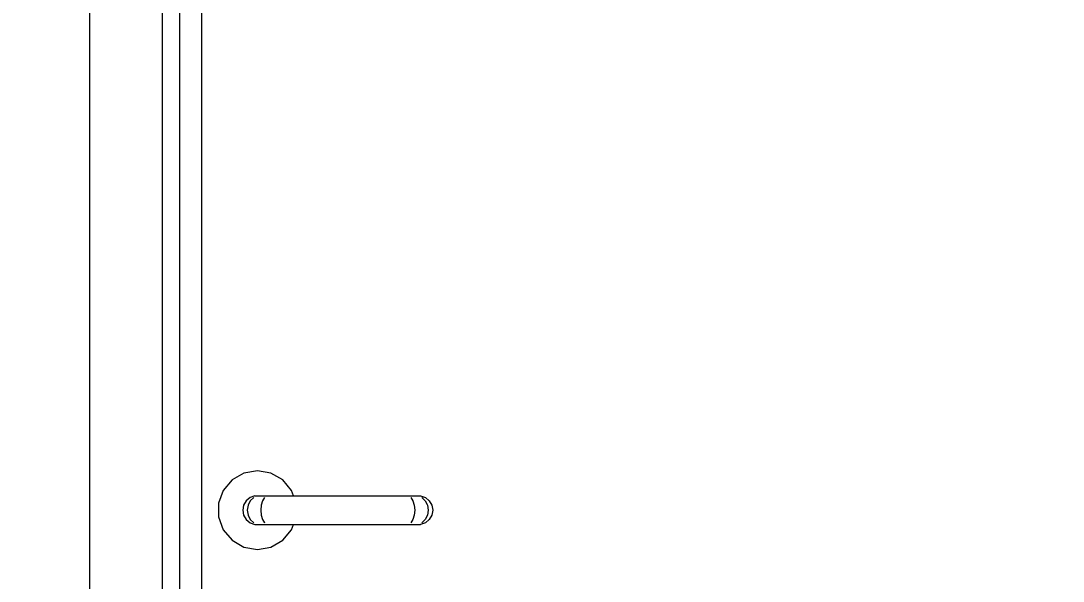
# Model space of a CAD drawing. Header units: millimetres. Extents: x -15634 to 67596, y -3027 to 55843.
# Drawn here: x 11260 to 11974, y 33447 to 33831 of the extents above; entities that cross this region are included whole.
import ezdxf

# ---------------------------------------------------------------- set-up
doc = ezdxf.new("R2010")
doc.units = ezdxf.units.MM
doc.header["$MEASUREMENT"] = 0
doc.set_wipeout_variables(frame=1)
doc.linetypes.add('Wipeout_Contour', pattern=[1000, 0, -1000])
doc.layers.add('Dimensioning - General', color=7, linetype='Continuous')
doc.layers.add('Structural - Bearing', color=7, linetype='Continuous')
for name, color, linetype, lineweight, true_color in [('Dimensioning - General_Pen_No__61', 7, 'Continuous', 20, 0x6a6a6a), ('Dimensioning - General_Pen_No__88', 7, 'Continuous', 20, 0xfd4435), ('Structural - Bearing_Pen_No__82', 7, 'Continuous', 20, 0xaaaaaa)]:
    doc.layers.add(name, color=color, linetype=linetype, lineweight=lineweight, true_color=true_color)
doc.styles.add('GENERATED_STYLE_6', font='calibril.ttf')
doc.dimstyles.new('GENERATED_STYLE__3', dxfattribs={"dimtxt": 195.999997, "dimasz": 106.4, "dimexe": 0.18, "dimexo": 0.0625, "dimgap": 0.09, "dimtad": 1, "dimdec": 0, "dimlfac": 0.1, "dimzin": 0, "dimdsep": 46, "dimtxsty": 'GENERATED_STYLE_6', "dimblk": 'ARROWHEAD_2', "dimblk1": 'ARROWHEAD_2', "dimblk2": 'ARROWHEAD_2', "dimcen": 0.09, "dimse1": 1, "dimse2": 1, "dimclrd": 256, "dimclre": 256, "dimclrt": 256, "dimadec": 0, "dimazin": 0, "dimtfac": 1, "dimtdec": 4, "dimtmove": 0, "dimatfit": 3, "dimfxl": 1, "dimtolj": 1, "dimtzin": 0, "dimarcsym": 0})

# ---------------------------------------------------------------- blocks, each defined once
blk = doc.blocks.new('*D57')
at = {"layer": 'Dimensioning - General_Pen_No__61', "color": 251, "linetype": 'Continuous', "lineweight": 20, "true_color": 0x6a6a6a, "transparency": 16777216}
for p, q in [((27454.43, 35136.02), (27594.43, 35055.19)), ((27629.43, 35095.6), (27419.43, 35095.6)), ((27524.43, 32395.6), (27524.43, 35095.6)), ((27454.43, 32436.02), (27594.43, 32355.19)), ((27629.43, 32395.6), (27419.43, 32395.6))]:
    blk.add_line(p, q, dxfattribs=at)
at = {"layer": 'Dimensioning - General_Pen_No__88', "color": 20, "lineweight": 20, "true_color": 0xfd4435, "transparency": 16777216, "char_height": 196, "attachment_point": 7, "rotation": 90, "style": 'GENERATED_STYLE_6'}
for s, insert in [('\\A1;{\\pql;\\fCalibri Light|b0|i0|c0|p34;20}', (27485.23, 34737.36)), ('\\A1;{\\pql;\\fCalibri Light|b0|i0|c0|p34;270}', (27485.23, 33507.27))]:
    blk.add_mtext(s, dxfattribs=dict(at, insert=insert))
blk = doc.blocks.new('ARROWHEAD_2')
at = {"color": 0, "linetype": 'Continuous', "lineweight": 0}
for p, q in [((-0.3781, -0.655), (0.3781, 0.655)), ((0, 0), (-1, 0))]:
    blk.add_line(p, q, dxfattribs=at)
blk = doc.blocks.new('*D105')
at = {"layer": 'Dimensioning - General_Pen_No__61', "color": 251, "linetype": 'Continuous', "lineweight": 20, "true_color": 0x6a6a6a, "transparency": 16777216}
for p, q in [((28004.43, 35136.02), (28144.43, 35055.19)), ((28179.43, 35095.6), (27969.43, 35095.6)), ((28074.43, 32395.6), (28074.43, 35095.6)), ((28004.43, 32436.02), (28144.43, 32355.19)), ((28179.43, 32395.6), (27969.43, 32395.6))]:
    blk.add_line(p, q, dxfattribs=at)
at = {"layer": 'Dimensioning - General_Pen_No__88', "color": 20, "lineweight": 20, "true_color": 0xfd4435, "transparency": 16777216, "char_height": 196, "attachment_point": 7, "rotation": 90, "style": 'GENERATED_STYLE_6'}
for s, insert in [('\\A1;{\\pql;\\fCalibri Light|b0|i0|c0|p34;20}', (28035.23, 34737.36)), ('\\A1;{\\pql;\\fCalibri Light|b0|i0|c0|p34;270}', (28035.23, 33507.27))]:
    blk.add_mtext(s, dxfattribs=dict(at, insert=insert))
blk = doc.blocks.new('*D131')
at = {"layer": 'Dimensioning - General_Pen_No__61', "color": 251, "linetype": 'Continuous', "lineweight": 20, "true_color": 0x6a6a6a, "transparency": 16777216}
for p, q in [((28554.43, 35336.02), (28694.43, 35255.19)), ((28729.43, 35295.6), (28519.43, 35295.6)), ((28624.43, 32395.6), (28624.43, 35295.6)), ((28554.43, 32436.02), (28694.43, 32355.19)), ((28729.43, 32395.6), (28519.43, 32395.6))]:
    blk.add_line(p, q, dxfattribs=at)
at = {"layer": 'Dimensioning - General_Pen_No__88', "color": 20, "lineweight": 20, "true_color": 0xfd4435, "transparency": 16777216, "insert": (28585.23, 33607.27), "char_height": 196, "attachment_point": 7, "rotation": 90, "style": 'GENERATED_STYLE_6'}
blk.add_mtext('\\A1;{\\pql;\\fCalibri Light|b0|i0|c0|p34;290}', dxfattribs=at)
blk = doc.blocks.new('*D153')
at = {"layer": 'Dimensioning - General_Pen_No__61', "color": 251, "linetype": 'Continuous', "lineweight": 20, "true_color": 0x6a6a6a, "transparency": 16777216}
for p, q in [((34964.93, 35136.02), (35104.93, 35055.19)), ((35139.93, 35095.6), (34929.93, 35095.6)), ((35034.93, 32395.6), (35034.93, 35095.6)), ((34964.93, 32436.02), (35104.93, 32355.19)), ((35139.93, 32395.6), (34929.93, 32395.6))]:
    blk.add_line(p, q, dxfattribs=at)
at = {"layer": 'Dimensioning - General_Pen_No__88', "color": 20, "lineweight": 20, "true_color": 0xfd4435, "transparency": 16777216, "char_height": 196, "attachment_point": 7, "rotation": 90, "style": 'GENERATED_STYLE_6'}
for s, insert in [('\\A1;{\\pql;\\fCalibri Light|b0|i0|c0|p34;20}', (34995.73, 34737.36)), ('\\A1;{\\pql;\\fCalibri Light|b0|i0|c0|p34;270}', (34995.73, 33507.27))]:
    blk.add_mtext(s, dxfattribs=dict(at, insert=insert))
blk = doc.blocks.new('*D201')
at = {"layer": 'Dimensioning - General_Pen_No__61', "color": 251, "linetype": 'Continuous', "lineweight": 20, "true_color": 0x6a6a6a, "transparency": 16777216}
for p, q in [((35514.93, 35136.02), (35654.93, 35055.19)), ((35689.93, 35095.6), (35479.93, 35095.6)), ((35584.93, 32395.6), (35584.93, 35095.6)), ((35514.93, 32436.02), (35654.93, 32355.19)), ((35689.93, 32395.6), (35479.93, 32395.6))]:
    blk.add_line(p, q, dxfattribs=at)
at = {"layer": 'Dimensioning - General_Pen_No__88', "color": 20, "lineweight": 20, "true_color": 0xfd4435, "transparency": 16777216, "char_height": 196, "attachment_point": 7, "rotation": 90, "style": 'GENERATED_STYLE_6'}
for s, insert in [('\\A1;{\\pql;\\fCalibri Light|b0|i0|c0|p34;20}', (35545.73, 34737.36)), ('\\A1;{\\pql;\\fCalibri Light|b0|i0|c0|p34;270}', (35545.73, 33507.27))]:
    blk.add_mtext(s, dxfattribs=dict(at, insert=insert))
blk = doc.blocks.new('*D227')
at = {"layer": 'Dimensioning - General_Pen_No__61', "color": 251, "linetype": 'Continuous', "lineweight": 20, "true_color": 0x6a6a6a, "transparency": 16777216}
for p, q in [((36064.93, 35336.02), (36204.93, 35255.19)), ((36239.93, 35295.6), (36029.93, 35295.6)), ((36134.93, 32395.6), (36134.93, 35295.6)), ((36064.93, 32436.02), (36204.93, 32355.19)), ((36239.93, 32395.6), (36029.93, 32395.6))]:
    blk.add_line(p, q, dxfattribs=at)
at = {"layer": 'Dimensioning - General_Pen_No__88', "color": 20, "lineweight": 20, "true_color": 0xfd4435, "transparency": 16777216, "insert": (36095.73, 33607.27), "char_height": 196, "attachment_point": 7, "rotation": 90, "style": 'GENERATED_STYLE_6'}
blk.add_mtext('\\A1;{\\pql;\\fCalibri Light|b0|i0|c0|p34;290}', dxfattribs=at)

msp = doc.modelspace()

# ---------------------------------------------------------------- wipeouts: each hides what was drawn before it
at = {"color": 254, "linetype": 'Wipeout_Contour', "lineweight": 0, "ltscale": 141642.23224}
msp.add_wipeout([(11369.37, 34570.6), (11357.37, 34582.6), (11357.37, 32495.6), (11369.37, 32495.6)], dxfattribs=at).dxf.layer = 'Structural - Bearing'
at = {"color": 254, "linetype": 'Wipeout_Contour', "lineweight": 0, "ltscale": 990885.512551}
msp.add_wipeout([(11395.78, 33500.29), (11395.78, 33490.92), (11398.98, 33482.1), (11405.01, 33474.92), (11413.13, 33470.23), (11422.37, 33468.6), (11431.6, 33470.23), (11439.72, 33474.92), (11445.75, 33482.1), (11447.08, 33485.76), (11437.6, 33485.76), (11420.63, 33485.76), (11417.37, 33486.94), (11414.71, 33489.18), (11412.97, 33492.18), (11412.37, 33495.6), (11412.97, 33499.02), (11414.71, 33502.03), (11417.37, 33504.26), (11420.63, 33505.45), (11447.08, 33505.45), (11445.75, 33509.1), (11439.72, 33516.29), (11431.6, 33520.98), (11422.37, 33522.6), (11413.13, 33520.98), (11405.01, 33516.29), (11398.98, 33509.1)], dxfattribs=at).dxf.layer = 'Structural - Bearing'

# ---------------------------------------------------------------- next in the draw order: linework, layer by layer
at = {"layer": 'Structural - Bearing_Pen_No__82', "color": 253, "linetype": 'Continuous', "lineweight": 20, "true_color": 0xaaaaaa}
for p, q in [((11413.13, 33520.98), (11405.01, 33516.29)), ((11422.37, 33522.6), (11413.13, 33520.98)), ((11431.6, 33520.98), (11422.37, 33522.6)), ((11439.72, 33516.29), (11431.6, 33520.98)), ((11405.01, 33516.29), (11398.98, 33509.1)), ((11445.75, 33509.1), (11439.72, 33516.29)), ((11398.98, 33509.1), (11395.78, 33500.29)), ((11395.78, 33500.29), (11395.78, 33490.92)), ((11395.78, 33490.92), (11398.98, 33482.1)), ((11398.98, 33482.1), (11405.01, 33474.92)), ((11439.72, 33474.92), (11445.75, 33482.1)), ((11405.01, 33474.92), (11413.13, 33470.23)), ((11413.13, 33470.23), (11422.37, 33468.6)), ((11422.37, 33468.6), (11431.6, 33470.23)), ((11431.6, 33470.23), (11439.72, 33474.92))]:
    msp.add_line(p, q, dxfattribs=at)

# ---------------------------------------------------------------- next in the draw order: wipeouts: each hides what was drawn before it
at = {"color": 254, "linetype": 'Wipeout_Contour', "lineweight": 0, "ltscale": 141661.400775}
msp.add_wipeout([(11307.37, 32495.6), (11357.37, 32495.6), (11357.37, 34582.6), (11307.37, 34632.6)], dxfattribs=at).dxf.layer = 'Structural - Bearing'
at = {"color": 254, "linetype": 'Wipeout_Contour', "lineweight": 0, "ltscale": 141619.694911}
msp.add_wipeout([(11369.37, 32495.6), (11384.37, 32495.6), (11384.37, 34555.6), (11369.37, 34555.6)], dxfattribs=at).dxf.layer = 'Structural - Bearing'
at = {"color": 254, "linetype": 'Wipeout_Contour', "lineweight": 0, "ltscale": 141590.714685}
msp.add_wipeout([(11417.37, 33504.26), (11419.89, 33504.26), (11422.82, 33505.45), (11420.63, 33505.45)], dxfattribs=at).dxf.layer = 'Structural - Bearing'
at = {"color": 254, "linetype": 'Wipeout_Contour', "lineweight": 0, "ltscale": 141541.470666}
msp.add_wipeout([(11415.41, 33495.6), (11412.37, 33495.6), (11412.97, 33492.18), (11415.95, 33492.18)], dxfattribs=at).dxf.layer = 'Structural - Bearing'

# ---------------------------------------------------------------- next in the draw order: linework, layer by layer
at = {"layer": 'Structural - Bearing_Pen_No__82', "color": 253, "linetype": 'Continuous', "lineweight": 20, "true_color": 0xaaaaaa}
for p, q in [((11307.37, 34632.6), (11307.37, 32495.6)), ((11357.37, 32495.6), (11357.37, 34582.6)), ((11369.37, 32495.6), (11369.37, 34570.6)), ((11384.37, 32495.6), (11384.37, 34555.6))]:
    msp.add_line(p, q, dxfattribs=at)

# ---------------------------------------------------------------- next in the draw order: wipeouts: each hides what was drawn before it
at = {"color": 254, "linetype": 'Wipeout_Contour', "lineweight": 0, "ltscale": 141580.618359}
msp.add_wipeout([(11414.71, 33502.03), (11417.51, 33502.03), (11419.89, 33504.26), (11417.37, 33504.26)], dxfattribs=at).dxf.layer = 'Structural - Bearing'
at = {"color": 254, "linetype": 'Wipeout_Contour', "lineweight": 0, "ltscale": 141530.726519}
msp.add_wipeout([(11412.97, 33492.18), (11414.71, 33489.18), (11417.51, 33489.18), (11415.95, 33492.18)], dxfattribs=at).dxf.layer = 'Structural - Bearing'

# ---------------------------------------------------------------- next in the draw order: wipeouts: each hides what was drawn before it
at = {"color": 254, "linetype": 'Wipeout_Contour', "lineweight": 0, "ltscale": 141568.012914}
msp.add_wipeout([(11412.97, 33499.02), (11415.95, 33499.02), (11417.51, 33502.03), (11414.71, 33502.03)], dxfattribs=at).dxf.layer = 'Structural - Bearing'
at = {"color": 254, "linetype": 'Wipeout_Contour', "lineweight": 0, "ltscale": 141523.493339}
msp.add_wipeout([(11414.71, 33489.18), (11417.37, 33486.94), (11419.89, 33486.94), (11417.51, 33489.18)], dxfattribs=at).dxf.layer = 'Structural - Bearing'

# ---------------------------------------------------------------- next in the draw order: wipeouts: each hides what was drawn before it
at = {"color": 254, "linetype": 'Wipeout_Contour', "lineweight": 0, "ltscale": 141596.579872}
msp.add_wipeout([(11422.82, 33505.45), (11419.89, 33504.26), (11427.28, 33504.26), (11428.97, 33505.45)], dxfattribs=at).dxf.layer = 'Structural - Bearing'
at = {"color": 254, "linetype": 'Wipeout_Contour', "lineweight": 0, "ltscale": 141554.420222}
msp.add_wipeout([(11412.37, 33495.6), (11415.41, 33495.6), (11415.95, 33499.02), (11412.97, 33499.02)], dxfattribs=at).dxf.layer = 'Structural - Bearing'
at = {"color": 254, "linetype": 'Wipeout_Contour', "lineweight": 0, "ltscale": 141520.642212}
msp.add_wipeout([(11417.37, 33486.94), (11420.63, 33485.76), (11422.82, 33485.76), (11419.89, 33486.94)], dxfattribs=at).dxf.layer = 'Structural - Bearing'

# ---------------------------------------------------------------- next in the draw order: wipeouts: each hides what was drawn before it
at = {"color": 254, "linetype": 'Wipeout_Contour', "lineweight": 0, "ltscale": 141587.412638}
msp.add_wipeout([(11417.51, 33502.03), (11425.9, 33502.03), (11427.28, 33504.26), (11419.89, 33504.26)], dxfattribs=at).dxf.layer = 'Structural - Bearing'
at = {"color": 254, "linetype": 'Wipeout_Contour', "lineweight": 0, "ltscale": 141549.327923}
msp.add_wipeout([(11424.69, 33495.6), (11415.41, 33495.6), (11415.95, 33492.18), (11425, 33492.18)], dxfattribs=at).dxf.layer = 'Structural - Bearing'

# ---------------------------------------------------------------- next in the draw order: wipeouts: each hides what was drawn before it
at = {"color": 254, "linetype": 'Wipeout_Contour', "lineweight": 0, "ltscale": 141575.498712}
msp.add_wipeout([(11415.95, 33499.02), (11425, 33499.02), (11425.9, 33502.03), (11417.51, 33502.03)], dxfattribs=at).dxf.layer = 'Structural - Bearing'
at = {"color": 254, "linetype": 'Wipeout_Contour', "lineweight": 0, "ltscale": 141538.214271}
msp.add_wipeout([(11425, 33492.18), (11415.95, 33492.18), (11417.51, 33489.18), (11425.9, 33489.18)], dxfattribs=at).dxf.layer = 'Structural - Bearing'

# ---------------------------------------------------------------- next in the draw order: linework, layer by layer
at = {"layer": 'Structural - Bearing_Pen_No__82', "color": 253, "linetype": 'Continuous', "lineweight": 20, "true_color": 0xaaaaaa}
msp.add_line((11420.63, 33505.45), (11417.37, 33504.26), dxfattribs=at)

# ---------------------------------------------------------------- next in the draw order: wipeouts: each hides what was drawn before it
at = {"color": 254, "linetype": 'Wipeout_Contour', "lineweight": 0, "ltscale": 141606.634094}
msp.add_wipeout([(11428.97, 33505.45), (11427.28, 33504.26), (11436.71, 33504.26), (11437.14, 33505.45)], dxfattribs=at).dxf.layer = 'Structural - Bearing'
at = {"color": 254, "linetype": 'Wipeout_Contour', "lineweight": 0, "ltscale": 141562.276767}
msp.add_wipeout([(11415.41, 33495.6), (11424.69, 33495.6), (11425, 33499.02), (11415.95, 33499.02)], dxfattribs=at).dxf.layer = 'Structural - Bearing'
at = {"color": 254, "linetype": 'Wipeout_Contour', "lineweight": 0, "ltscale": 141530.290341}
msp.add_wipeout([(11425.9, 33489.18), (11417.51, 33489.18), (11419.89, 33486.94), (11427.28, 33486.94)], dxfattribs=at).dxf.layer = 'Structural - Bearing'

# ---------------------------------------------------------------- next in the draw order: linework, layer by layer
at = {"layer": 'Structural - Bearing_Pen_No__82', "color": 253, "linetype": 'Continuous', "lineweight": 20, "true_color": 0xaaaaaa}
for p, q in [((11412.97, 33499.02), (11412.37, 33495.6)), ((11414.71, 33502.03), (11412.97, 33499.02)), ((11417.37, 33504.26), (11414.71, 33502.03)), ((11415.95, 33499.02), (11415.41, 33495.6)), ((11417.51, 33502.03), (11415.95, 33499.02)), ((11419.89, 33504.26), (11417.51, 33502.03)), ((11412.37, 33495.6), (11412.97, 33492.18)), ((11412.97, 33492.18), (11414.71, 33489.18)), ((11415.41, 33495.6), (11415.95, 33492.18))]:
    msp.add_line(p, q, dxfattribs=at)

# ---------------------------------------------------------------- next in the draw order: wipeouts: each hides what was drawn before it
at = {"color": 254, "linetype": 'Wipeout_Contour', "lineweight": 0, "ltscale": 141598.928887}
msp.add_wipeout([(11427.28, 33504.26), (11425.9, 33502.03), (11436.36, 33502.03), (11436.71, 33504.26)], dxfattribs=at).dxf.layer = 'Structural - Bearing'
at = {"color": 254, "linetype": 'Wipeout_Contour', "lineweight": 0, "ltscale": 141562.507653}
msp.add_wipeout([(11424.69, 33495.6), (11425, 33492.18), (11436.13, 33492.18), (11436.05, 33495.6)], dxfattribs=at).dxf.layer = 'Structural - Bearing'
at = {"color": 254, "linetype": 'Wipeout_Contour', "lineweight": 0, "ltscale": 141526.510292}
msp.add_wipeout([(11427.28, 33486.94), (11419.89, 33486.94), (11422.82, 33485.76), (11428.97, 33485.76)], dxfattribs=at).dxf.layer = 'Structural - Bearing'

# ---------------------------------------------------------------- next in the draw order: linework, layer by layer
at = {"layer": 'Structural - Bearing_Pen_No__82', "color": 253, "linetype": 'Continuous', "lineweight": 20, "true_color": 0xaaaaaa}
for p, q in [((11415.95, 33492.18), (11417.51, 33489.18)), ((11414.71, 33489.18), (11417.37, 33486.94)), ((11417.37, 33486.94), (11420.63, 33485.76)), ((11417.51, 33489.18), (11419.89, 33486.94))]:
    msp.add_line(p, q, dxfattribs=at)

# ---------------------------------------------------------------- next in the draw order: wipeouts: each hides what was drawn before it
at = {"color": 254, "linetype": 'Wipeout_Contour', "lineweight": 0, "ltscale": 141588.100182}
msp.add_wipeout([(11425.9, 33502.03), (11425, 33499.02), (11436.13, 33499.02), (11436.36, 33502.03)], dxfattribs=at).dxf.layer = 'Structural - Bearing'
at = {"color": 254, "linetype": 'Wipeout_Contour', "lineweight": 0, "ltscale": 141550.819027}
msp.add_wipeout([(11425, 33492.18), (11425.9, 33489.18), (11436.36, 33489.18), (11436.13, 33492.18)], dxfattribs=at).dxf.layer = 'Structural - Bearing'

# ---------------------------------------------------------------- next in the draw order: linework, layer by layer
at = {"layer": 'Structural - Bearing_Pen_No__82', "color": 253, "linetype": 'Continuous', "lineweight": 20, "true_color": 0xaaaaaa}
for p, q in [((11420.63, 33505.45), (11422.82, 33505.45)), ((11422.82, 33505.45), (11428.97, 33505.45))]:
    msp.add_line(p, q, dxfattribs=at)

# ---------------------------------------------------------------- next in the draw order: wipeouts: each hides what was drawn before it
at = {"color": 254, "linetype": 'Wipeout_Contour', "lineweight": 0, "ltscale": 141664.784684}
msp.add_wipeout([(11437.14, 33505.45), (11436.71, 33504.26), (11518.03, 33504.26), (11517.6, 33505.45)], dxfattribs=at).dxf.layer = 'Structural - Bearing'
at = {"color": 254, "linetype": 'Wipeout_Contour', "lineweight": 0, "ltscale": 141575.455305}
msp.add_wipeout([(11425, 33499.02), (11424.69, 33495.6), (11436.05, 33495.6), (11436.13, 33499.02)], dxfattribs=at).dxf.layer = 'Structural - Bearing'
at = {"color": 254, "linetype": 'Wipeout_Contour', "lineweight": 0, "ltscale": 141541.8112}
msp.add_wipeout([(11425.9, 33489.18), (11427.28, 33486.94), (11436.71, 33486.94), (11436.36, 33489.18)], dxfattribs=at).dxf.layer = 'Structural - Bearing'

# ---------------------------------------------------------------- next in the draw order: linework, layer by layer
at = {"layer": 'Structural - Bearing_Pen_No__82', "color": 253, "linetype": 'Continuous', "lineweight": 20, "true_color": 0xaaaaaa}
for p, q in [((11425, 33499.02), (11424.69, 33495.6)), ((11425.9, 33502.03), (11425, 33499.02)), ((11427.28, 33504.26), (11425.9, 33502.03)), ((11424.69, 33495.6), (11425, 33492.18)), ((11420.63, 33485.76), (11422.82, 33485.76))]:
    msp.add_line(p, q, dxfattribs=at)

# ---------------------------------------------------------------- next in the draw order: wipeouts: each hides what was drawn before it
at = {"color": 254, "linetype": 'Wipeout_Contour', "lineweight": 0, "ltscale": 141658.31505}
msp.add_wipeout([(11436.71, 33504.26), (11436.36, 33502.03), (11518.38, 33502.03), (11518.03, 33504.26)], dxfattribs=at).dxf.layer = 'Structural - Bearing'
at = {"color": 254, "linetype": 'Wipeout_Contour', "lineweight": 0, "ltscale": 141623.298621}
msp.add_wipeout([(11436.05, 33495.6), (11436.13, 33492.18), (11518.6, 33492.18), (11518.68, 33495.6)], dxfattribs=at).dxf.layer = 'Structural - Bearing'
at = {"color": 254, "linetype": 'Wipeout_Contour', "lineweight": 0, "ltscale": 141536.569469}
msp.add_wipeout([(11427.28, 33486.94), (11428.97, 33485.76), (11437.14, 33485.76), (11436.71, 33486.94)], dxfattribs=at).dxf.layer = 'Structural - Bearing'

# ---------------------------------------------------------------- next in the draw order: linework, layer by layer
at = {"layer": 'Structural - Bearing_Pen_No__82', "color": 253, "linetype": 'Continuous', "lineweight": 20, "true_color": 0xaaaaaa}
for p, q in [((11425, 33492.18), (11425.9, 33489.18)), ((11422.82, 33485.76), (11428.97, 33485.76)), ((11425.9, 33489.18), (11427.28, 33486.94))]:
    msp.add_line(p, q, dxfattribs=at)

# ---------------------------------------------------------------- next in the draw order: wipeouts: each hides what was drawn before it
at = {"color": 254, "linetype": 'Wipeout_Contour', "lineweight": 0, "ltscale": 141648.401819}
msp.add_wipeout([(11436.36, 33502.03), (11436.13, 33499.02), (11518.6, 33499.02), (11518.38, 33502.03)], dxfattribs=at).dxf.layer = 'Structural - Bearing'
at = {"color": 254, "linetype": 'Wipeout_Contour', "lineweight": 0, "ltscale": 141611.136506}
msp.add_wipeout([(11436.13, 33492.18), (11436.36, 33489.18), (11518.38, 33489.18), (11518.6, 33492.18)], dxfattribs=at).dxf.layer = 'Structural - Bearing'

# ---------------------------------------------------------------- next in the draw order: linework, layer by layer
at = {"layer": 'Structural - Bearing_Pen_No__82', "color": 253, "linetype": 'Continuous', "lineweight": 20, "true_color": 0xaaaaaa}
for p, q in [((11428.97, 33505.45), (11437.14, 33505.45)), ((11447.08, 33505.45), (11445.75, 33509.1))]:
    msp.add_line(p, q, dxfattribs=at)

# ---------------------------------------------------------------- next in the draw order: wipeouts: each hides what was drawn before it
at = {"color": 254, "linetype": 'Wipeout_Contour', "lineweight": 0, "ltscale": 141722.976733}
msp.add_wipeout([(11517.6, 33505.45), (11518.03, 33504.26), (11527.46, 33504.26), (11525.77, 33505.45)], dxfattribs=at).dxf.layer = 'Structural - Bearing'
at = {"color": 254, "linetype": 'Wipeout_Contour', "lineweight": 0, "ltscale": 141636.240728}
msp.add_wipeout([(11436.13, 33499.02), (11436.05, 33495.6), (11518.68, 33495.6), (11518.6, 33499.02)], dxfattribs=at).dxf.layer = 'Structural - Bearing'
at = {"color": 254, "linetype": 'Wipeout_Contour', "lineweight": 0, "ltscale": 141601.221277}
msp.add_wipeout([(11436.36, 33489.18), (11436.71, 33486.94), (11518.03, 33486.94), (11518.38, 33489.18)], dxfattribs=at).dxf.layer = 'Structural - Bearing'

# ---------------------------------------------------------------- next in the draw order: wipeouts: each hides what was drawn before it
at = {"color": 254, "linetype": 'Wipeout_Contour', "lineweight": 0, "ltscale": 141717.748738}
msp.add_wipeout([(11518.03, 33504.26), (11518.38, 33502.03), (11528.83, 33502.03), (11527.46, 33504.26)], dxfattribs=at).dxf.layer = 'Structural - Bearing'
at = {"color": 254, "linetype": 'Wipeout_Contour', "lineweight": 0, "ltscale": 141684.144185}
msp.add_wipeout([(11518.68, 33495.6), (11518.6, 33492.18), (11529.73, 33492.18), (11530.04, 33495.6)], dxfattribs=at).dxf.layer = 'Structural - Bearing'
at = {"color": 254, "linetype": 'Wipeout_Contour', "lineweight": 0, "ltscale": 141594.748803}
msp.add_wipeout([(11436.71, 33486.94), (11437.14, 33485.76), (11517.6, 33485.76), (11518.03, 33486.94)], dxfattribs=at).dxf.layer = 'Structural - Bearing'

# ---------------------------------------------------------------- next in the draw order: linework, layer by layer
at = {"layer": 'Structural - Bearing_Pen_No__82', "color": 253, "linetype": 'Continuous', "lineweight": 20, "true_color": 0xaaaaaa}
for p, q in [((11428.97, 33485.76), (11437.14, 33485.76)), ((11445.75, 33482.1), (11447.08, 33485.76))]:
    msp.add_line(p, q, dxfattribs=at)

# ---------------------------------------------------------------- next in the draw order: wipeouts: each hides what was drawn before it
at = {"color": 254, "linetype": 'Wipeout_Contour', "lineweight": 0, "ltscale": 141708.755593}
msp.add_wipeout([(11518.38, 33502.03), (11518.6, 33499.02), (11529.73, 33499.02), (11528.83, 33502.03)], dxfattribs=at).dxf.layer = 'Structural - Bearing'
at = {"color": 254, "linetype": 'Wipeout_Contour', "lineweight": 0, "ltscale": 141671.506132}
msp.add_wipeout([(11518.6, 33492.18), (11518.38, 33489.18), (11528.83, 33489.18), (11529.73, 33492.18)], dxfattribs=at).dxf.layer = 'Structural - Bearing'

# ---------------------------------------------------------------- next in the draw order: linework, layer by layer
at = {"layer": 'Structural - Bearing_Pen_No__82', "color": 253, "linetype": 'Continuous', "lineweight": 20, "true_color": 0xaaaaaa}
msp.add_line((11437.14, 33505.45), (11517.6, 33505.45), dxfattribs=at)

# ---------------------------------------------------------------- next in the draw order: wipeouts: each hides what was drawn before it
at = {"color": 254, "linetype": 'Wipeout_Contour', "lineweight": 0, "ltscale": 141733.107045}
msp.add_wipeout([(11525.77, 33505.45), (11527.46, 33504.26), (11534.84, 33504.26), (11531.91, 33505.45)], dxfattribs=at).dxf.layer = 'Structural - Bearing'
at = {"color": 254, "linetype": 'Wipeout_Contour', "lineweight": 0, "ltscale": 141697.080745}
msp.add_wipeout([(11518.6, 33499.02), (11518.68, 33495.6), (11530.04, 33495.6), (11529.73, 33499.02)], dxfattribs=at).dxf.layer = 'Structural - Bearing'
at = {"color": 254, "linetype": 'Wipeout_Contour', "lineweight": 0, "ltscale": 141660.678895}
msp.add_wipeout([(11518.38, 33489.18), (11518.03, 33486.94), (11527.46, 33486.94), (11528.83, 33489.18)], dxfattribs=at).dxf.layer = 'Structural - Bearing'

# ---------------------------------------------------------------- next in the draw order: wipeouts: each hides what was drawn before it
at = {"color": 254, "linetype": 'Wipeout_Contour', "lineweight": 0, "ltscale": 141729.354844}
msp.add_wipeout([(11527.46, 33504.26), (11528.83, 33502.03), (11537.23, 33502.03), (11534.84, 33504.26)], dxfattribs=at).dxf.layer = 'Structural - Bearing'
at = {"color": 254, "linetype": 'Wipeout_Contour', "lineweight": 0, "ltscale": 141697.430204}
msp.add_wipeout([(11530.04, 33495.6), (11529.73, 33492.18), (11538.78, 33492.18), (11539.32, 33495.6)], dxfattribs=at).dxf.layer = 'Structural - Bearing'
at = {"color": 254, "linetype": 'Wipeout_Contour', "lineweight": 0, "ltscale": 141652.969614}
msp.add_wipeout([(11518.03, 33486.94), (11517.6, 33485.76), (11525.77, 33485.76), (11527.46, 33486.94)], dxfattribs=at).dxf.layer = 'Structural - Bearing'

# ---------------------------------------------------------------- next in the draw order: linework, layer by layer
at = {"layer": 'Structural - Bearing_Pen_No__82', "color": 253, "linetype": 'Continuous', "lineweight": 20, "true_color": 0xaaaaaa}
msp.add_line((11437.14, 33485.76), (11517.6, 33485.76), dxfattribs=at)

# ---------------------------------------------------------------- next in the draw order: wipeouts: each hides what was drawn before it
at = {"color": 254, "linetype": 'Wipeout_Contour', "lineweight": 0, "ltscale": 141721.457551}
msp.add_wipeout([(11528.83, 33502.03), (11529.73, 33499.02), (11538.78, 33499.02), (11537.23, 33502.03)], dxfattribs=at).dxf.layer = 'Structural - Bearing'
at = {"color": 254, "linetype": 'Wipeout_Contour', "lineweight": 0, "ltscale": 141684.211396}
msp.add_wipeout([(11528.83, 33489.18), (11537.23, 33489.18), (11538.78, 33492.18), (11529.73, 33492.18)], dxfattribs=at).dxf.layer = 'Structural - Bearing'

# ---------------------------------------------------------------- next in the draw order: linework, layer by layer
at = {"layer": 'Structural - Bearing_Pen_No__82', "color": 253, "linetype": 'Continuous', "lineweight": 20, "true_color": 0xaaaaaa}
msp.add_line((11517.6, 33505.45), (11525.77, 33505.45), dxfattribs=at)

# ---------------------------------------------------------------- next in the draw order: wipeouts: each hides what was drawn before it
at = {"color": 254, "linetype": 'Wipeout_Contour', "lineweight": 0, "ltscale": 141739.021862}
msp.add_wipeout([(11534.1, 33505.45), (11531.91, 33505.45), (11534.84, 33504.26), (11537.37, 33504.26)], dxfattribs=at).dxf.layer = 'Structural - Bearing'
at = {"color": 254, "linetype": 'Wipeout_Contour', "lineweight": 0, "ltscale": 141710.365564}
msp.add_wipeout([(11529.73, 33499.02), (11530.04, 33495.6), (11539.32, 33495.6), (11538.78, 33499.02)], dxfattribs=at).dxf.layer = 'Structural - Bearing'
at = {"color": 254, "linetype": 'Wipeout_Contour', "lineweight": 0, "ltscale": 141672.289639}
msp.add_wipeout([(11528.83, 33489.18), (11527.46, 33486.94), (11534.84, 33486.94), (11537.23, 33489.18)], dxfattribs=at).dxf.layer = 'Structural - Bearing'

# ---------------------------------------------------------------- next in the draw order: linework, layer by layer
at = {"layer": 'Structural - Bearing_Pen_No__82', "color": 253, "linetype": 'Continuous', "lineweight": 20, "true_color": 0xaaaaaa}
for p, q in [((11527.46, 33504.26), (11528.83, 33502.03)), ((11528.83, 33502.03), (11529.73, 33499.02)), ((11529.73, 33499.02), (11530.04, 33495.6)), ((11530.04, 33495.6), (11529.73, 33492.18))]:
    msp.add_line(p, q, dxfattribs=at)

# ---------------------------------------------------------------- next in the draw order: wipeouts: each hides what was drawn before it
at = {"color": 254, "linetype": 'Wipeout_Contour', "lineweight": 0, "ltscale": 141736.20895}
msp.add_wipeout([(11537.37, 33504.26), (11534.84, 33504.26), (11537.23, 33502.03), (11540.03, 33502.03)], dxfattribs=at).dxf.layer = 'Structural - Bearing'
at = {"color": 254, "linetype": 'Wipeout_Contour', "lineweight": 0, "ltscale": 141705.359723}
msp.add_wipeout([(11539.32, 33495.6), (11538.78, 33492.18), (11541.76, 33492.18), (11542.37, 33495.6)], dxfattribs=at).dxf.layer = 'Structural - Bearing'
at = {"color": 254, "linetype": 'Wipeout_Contour', "lineweight": 0, "ltscale": 141663.104908}
msp.add_wipeout([(11525.77, 33485.76), (11531.91, 33485.76), (11534.84, 33486.94), (11527.46, 33486.94)], dxfattribs=at).dxf.layer = 'Structural - Bearing'

# ---------------------------------------------------------------- next in the draw order: linework, layer by layer
at = {"layer": 'Structural - Bearing_Pen_No__82', "color": 253, "linetype": 'Continuous', "lineweight": 20, "true_color": 0xaaaaaa}
for p, q in [((11525.77, 33505.45), (11531.91, 33505.45)), ((11517.6, 33485.76), (11525.77, 33485.76))]:
    msp.add_line(p, q, dxfattribs=at)

# ---------------------------------------------------------------- next in the draw order: wipeouts: each hides what was drawn before it
at = {"color": 254, "linetype": 'Wipeout_Contour', "lineweight": 0, "ltscale": 141729.011185}
msp.add_wipeout([(11537.23, 33502.03), (11538.78, 33499.02), (11541.76, 33499.02), (11540.03, 33502.03)], dxfattribs=at).dxf.layer = 'Structural - Bearing'
at = {"color": 254, "linetype": 'Wipeout_Contour', "lineweight": 0, "ltscale": 141691.766998}
msp.add_wipeout([(11537.23, 33489.18), (11540.03, 33489.18), (11541.76, 33492.18), (11538.78, 33492.18)], dxfattribs=at).dxf.layer = 'Structural - Bearing'

# ---------------------------------------------------------------- next in the draw order: linework, layer by layer
at = {"layer": 'Structural - Bearing_Pen_No__82', "color": 253, "linetype": 'Continuous', "lineweight": 20, "true_color": 0xaaaaaa}
for p, q in [((11531.91, 33505.45), (11534.1, 33505.45)), ((11534.1, 33505.45), (11537.37, 33504.26))]:
    msp.add_line(p, q, dxfattribs=at)

# ---------------------------------------------------------------- next in the draw order: wipeouts: each hides what was drawn before it
at = {"color": 254, "linetype": 'Wipeout_Contour', "lineweight": 0, "ltscale": 141718.294365}
msp.add_wipeout([(11541.76, 33499.02), (11538.78, 33499.02), (11539.32, 33495.6), (11542.37, 33495.6)], dxfattribs=at).dxf.layer = 'Structural - Bearing'
at = {"color": 254, "linetype": 'Wipeout_Contour', "lineweight": 0, "ltscale": 141679.146486}
msp.add_wipeout([(11534.84, 33486.94), (11537.37, 33486.94), (11540.03, 33489.18), (11537.23, 33489.18)], dxfattribs=at).dxf.layer = 'Structural - Bearing'

# ---------------------------------------------------------------- next in the draw order: linework, layer by layer
at = {"layer": 'Structural - Bearing_Pen_No__82', "color": 253, "linetype": 'Continuous', "lineweight": 20, "true_color": 0xaaaaaa}
for p, q in [((11534.84, 33504.26), (11537.23, 33502.03)), ((11537.23, 33502.03), (11538.78, 33499.02)), ((11537.37, 33504.26), (11540.03, 33502.03)), ((11538.78, 33499.02), (11539.32, 33495.6)), ((11540.03, 33502.03), (11541.76, 33499.02)), ((11541.76, 33499.02), (11542.37, 33495.6)), ((11539.32, 33495.6), (11538.78, 33492.18)), ((11542.37, 33495.6), (11541.76, 33492.18))]:
    msp.add_line(p, q, dxfattribs=at)

# ---------------------------------------------------------------- next in the draw order: wipeouts: each hides what was drawn before it
at = {"color": 254, "linetype": 'Wipeout_Contour', "lineweight": 0, "ltscale": 141669.022641}
msp.add_wipeout([(11531.91, 33485.76), (11534.1, 33485.76), (11537.37, 33486.94), (11534.84, 33486.94)], dxfattribs=at).dxf.layer = 'Structural - Bearing'

# ---------------------------------------------------------------- next in the draw order: linework, layer by layer
at = {"layer": 'Structural - Bearing_Pen_No__82', "color": 253, "linetype": 'Continuous', "lineweight": 20, "true_color": 0xaaaaaa}
for p, q in [((11529.73, 33492.18), (11528.83, 33489.18)), ((11538.78, 33492.18), (11537.23, 33489.18)), ((11541.76, 33492.18), (11540.03, 33489.18)), ((11525.77, 33485.76), (11531.91, 33485.76)), ((11528.83, 33489.18), (11527.46, 33486.94)), ((11531.91, 33485.76), (11534.1, 33485.76)), ((11537.37, 33486.94), (11534.1, 33485.76)), ((11537.23, 33489.18), (11534.84, 33486.94)), ((11540.03, 33489.18), (11537.37, 33486.94))]:
    msp.add_line(p, q, dxfattribs=at)

# ---------------------------------------------------------------- next in the draw order: dimensions: what is measured, and where the dimension line sits
at = {"layer": 'Dimensioning - General', "color": 251, "linetype": 'Continuous', "lineweight": 20, "true_color": 0x6a6a6a}
for base, p1, p2, picture, middle in [((28624.43, 35295.6), (2262.36, 32395.6), (2086.67, 35295.6), '*D131', (28487.23, 33831.4)), ((36134.93, 35295.6), (9772.86, 32395.6), (9597.17, 35295.6), '*D227', (35997.73, 33831.4)), ((28074.43, 35095.6), (-270.89, 32395.6), (-397.74, 35095.6), '*D105', (27937.23, 33731.4)), ((27524.43, 35095.6), (48.77, 32395.6), (88.92, 35095.6), '*D57', (27387.23, 33731.4)), ((35584.93, 35095.6), (7239.61, 32395.6), (7112.76, 35095.6), '*D201', (35447.73, 33731.4)), ((35034.93, 35095.6), (7559.27, 32395.6), (7599.42, 35095.6), '*D153', (34897.73, 33731.4))]:
    dim = msp.add_linear_dim(base=base, p1=p1, p2=p2, angle=90, dimstyle='GENERATED_STYLE__3', dxfattribs=at)
    dim.commit()
    dim.dimension.update_dxf_attribs({"geometry": picture, "text_midpoint": middle, "dimtype": 160, "text_rotation": 90})

doc.saveas('drawing.dxf')
